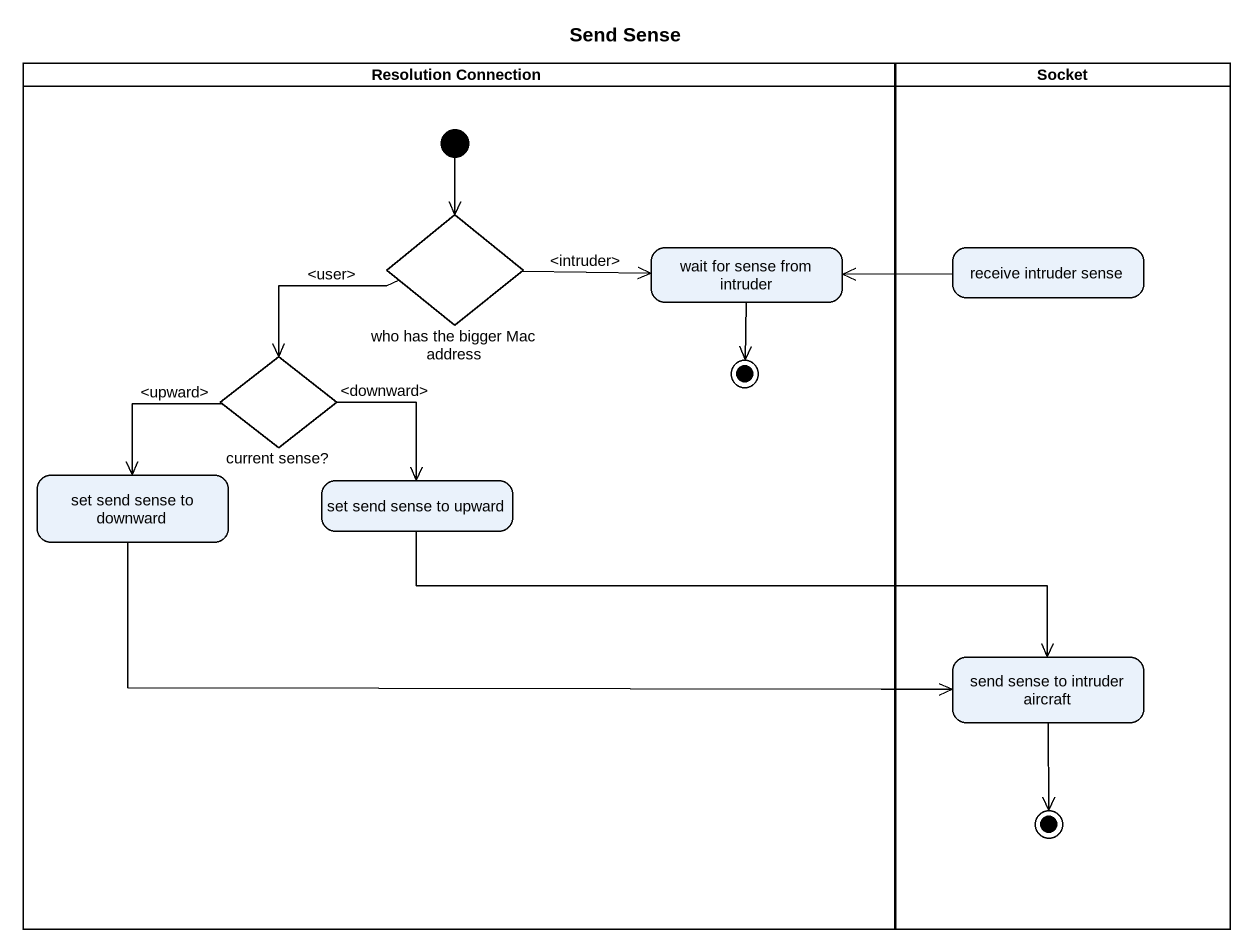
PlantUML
@startuml
title Send Sense
hide empty description
state "Resolution Connection" as Resolution_Connection <<partition>> {
  state "who has the bigger Mac address" as who_has_the_bigger_Mac <<choice>>
  state "wait for sense from intruder" as wait_for_sense_from_intruder
  state "current sense?" as current_sense <<choice>>
  state "set send sense to downward" as set_send_sense_to_downward
  state "set send sense to upward" as set_send_sense_to_upward
  [*] --> who_has_the_bigger_Mac
  wait_for_sense_from_intruder --> [*]
}
state Socket <<partition>> {
  state "receive intruder sense" as receive_intruder_sense
  state "send sense to intruder aircraft" as send_sense_to_intruder
  send_sense_to_intruder --> [*]
}
who_has_the_bigger_Mac -right-> wait_for_sense_from_intruder : <intruder>
who_has_the_bigger_Mac --> current_sense : <user>
receive_intruder_sense -left-> wait_for_sense_from_intruder
current_sense --> set_send_sense_to_downward : <upward>
current_sense --> set_send_sense_to_upward : <downward>
set_send_sense_to_downward -right-> send_sense_to_intruder
set_send_sense_to_upward -right-> send_sense_to_intruder
@enduml
